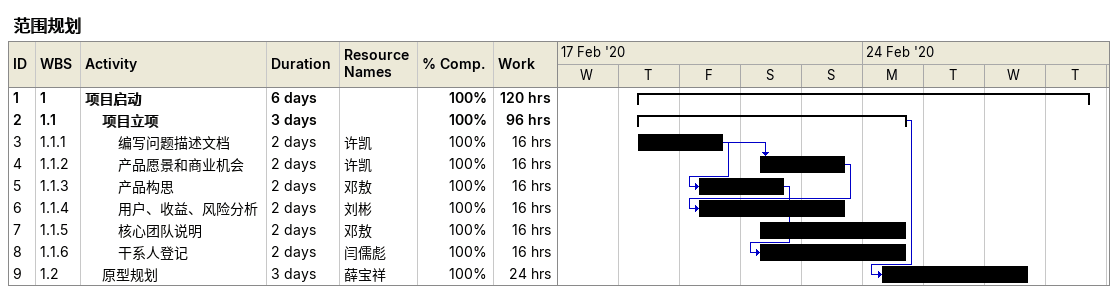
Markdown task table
范围规划

| ID | WBS | Task | Duration | Start | Finish | Predecessors | Resources | % complete | Work (h) |
|---|---|---|---|---|---|---|---|---|---|
| 1 | 1 | **项目启动** | 6d | 2020-02-20 | 2020-02-27 |  |  | 100 | 120 |
| 2 | 1.1 | **项目立项** | 3d | 2020-02-20 | 2020-02-24 |  |  | 100 | 96 |
| 3 | 1.1.1 | 编写问题描述文档 | 2d | 2020-02-20 | 2020-02-21 |  | 许凯 | 100 | 16 |
| 4 | 1.1.2 | 产品愿景和商业机会 | 2d | 2020-02-22 | 2020-02-23 | 3 | 许凯 | 100 | 16 |
| 5 | 1.1.3 | 产品构思 | 2d | 2020-02-21 | 2020-02-22 | 3 | 邓敖 | 100 | 16 |
| 6 | 1.1.4 | 用户、收益、风险分析 | 2d | 2020-02-21 | 2020-02-23 | 4 | 刘彬 | 100 | 16 |
| 7 | 1.1.5 | 核心团队说明 | 2d | 2020-02-22 | 2020-02-24 |  | 邓敖 | 100 | 16 |
| 8 | 1.1.6 | 干系人登记 | 2d | 2020-02-22 | 2020-02-24 | 5 | 闫儒彪 | 100 | 16 |
| 9 | 1.2 | 原型规划 | 3d | 2020-02-24 | 2020-02-26 | 2 | 薛宝祥 | 100 | 24 |
